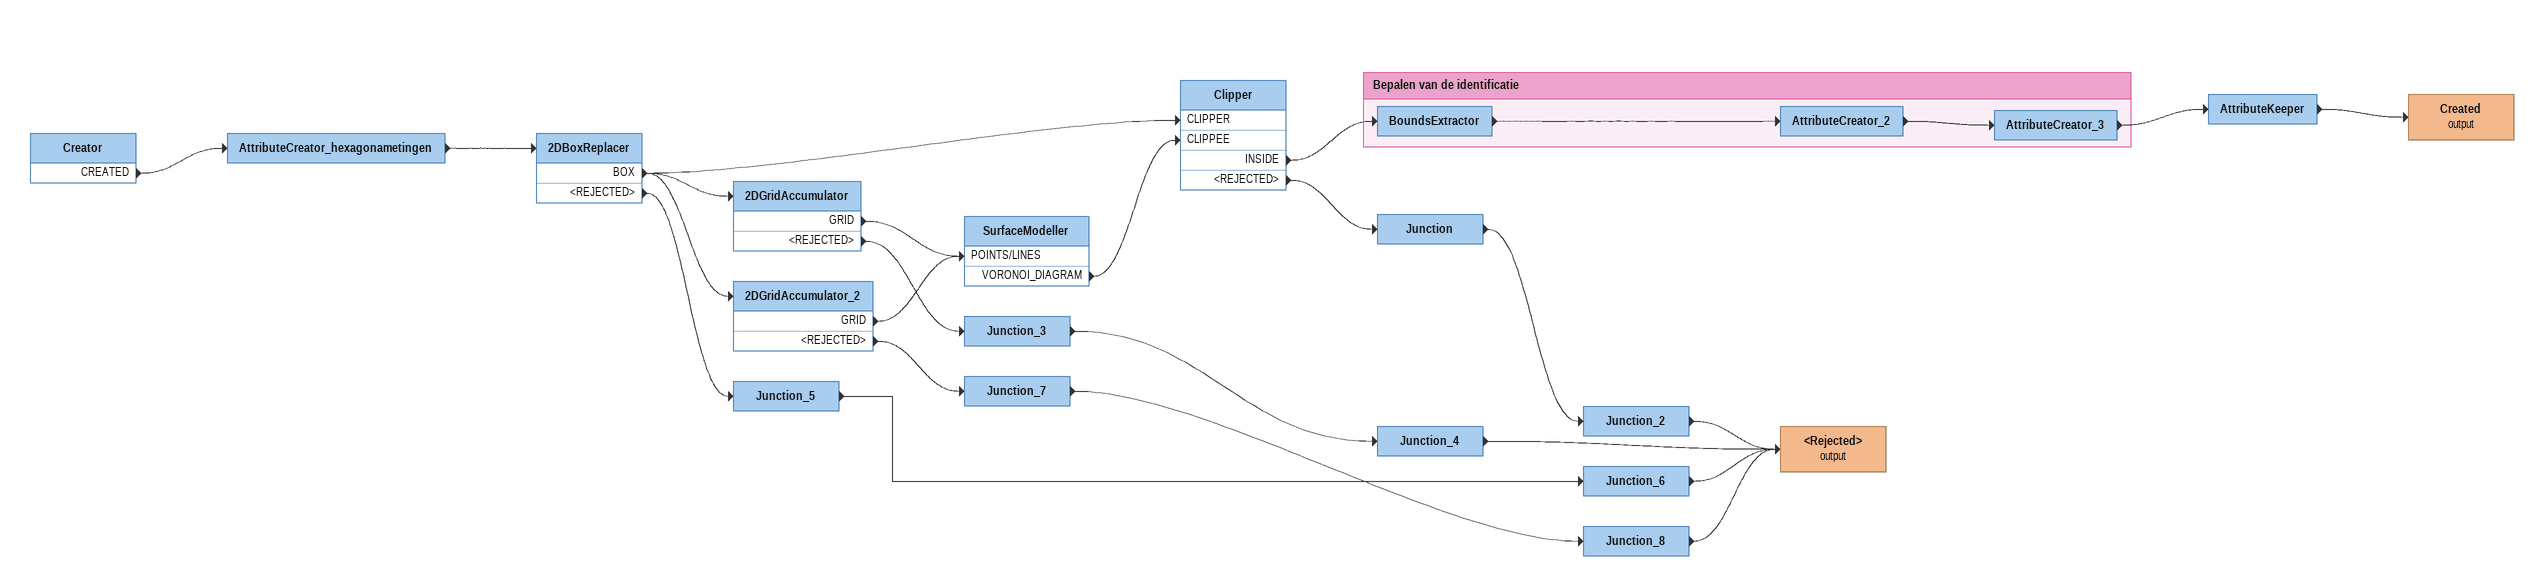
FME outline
Creator
    CREATED -> AttributeCreator_hexagonametingen
AttributeCreator_hexagonametingen
    -> 2DBoxReplacer
2DBoxReplacer
    BOX -> 2DGridAccumulator
    BOX -> 2DGridAccumulator_2
    BOX -> Clipper [CLIPPER]
    <REJECTED> -> Junction_5
2DGridAccumulator
    GRID -> SurfaceModeller [POINTS/LINES]
    <REJECTED> -> Junction_3
Junction_3
    -> Junction_4
Junction_4
    -> <Rejected> (output)
2DGridAccumulator_2
    GRID -> SurfaceModeller [POINTS/LINES]
    <REJECTED> -> Junction_7
SurfaceModeller
    VORONOI_DIAGRAM -> Clipper [CLIPPEE]
Clipper
    INSIDE -> BoundsExtractor
    <REJECTED> -> Junction
AttributeKeeper
    -> Created (output)
Created (output)
Junction
    -> Junction_2
Junction_2
    -> <Rejected> (output)
Junction_7
    -> Junction_8
Junction_8
    -> <Rejected> (output)
Junction_5
    -> Junction_6
Junction_6
    -> <Rejected> (output)
<Rejected> (output)

Bookmark: Bepalen van de identificatie
BoundsExtractor
    -> AttributeCreator_2
AttributeCreator_2
    -> AttributeCreator_3
AttributeCreator_3
    -> AttributeKeeper
